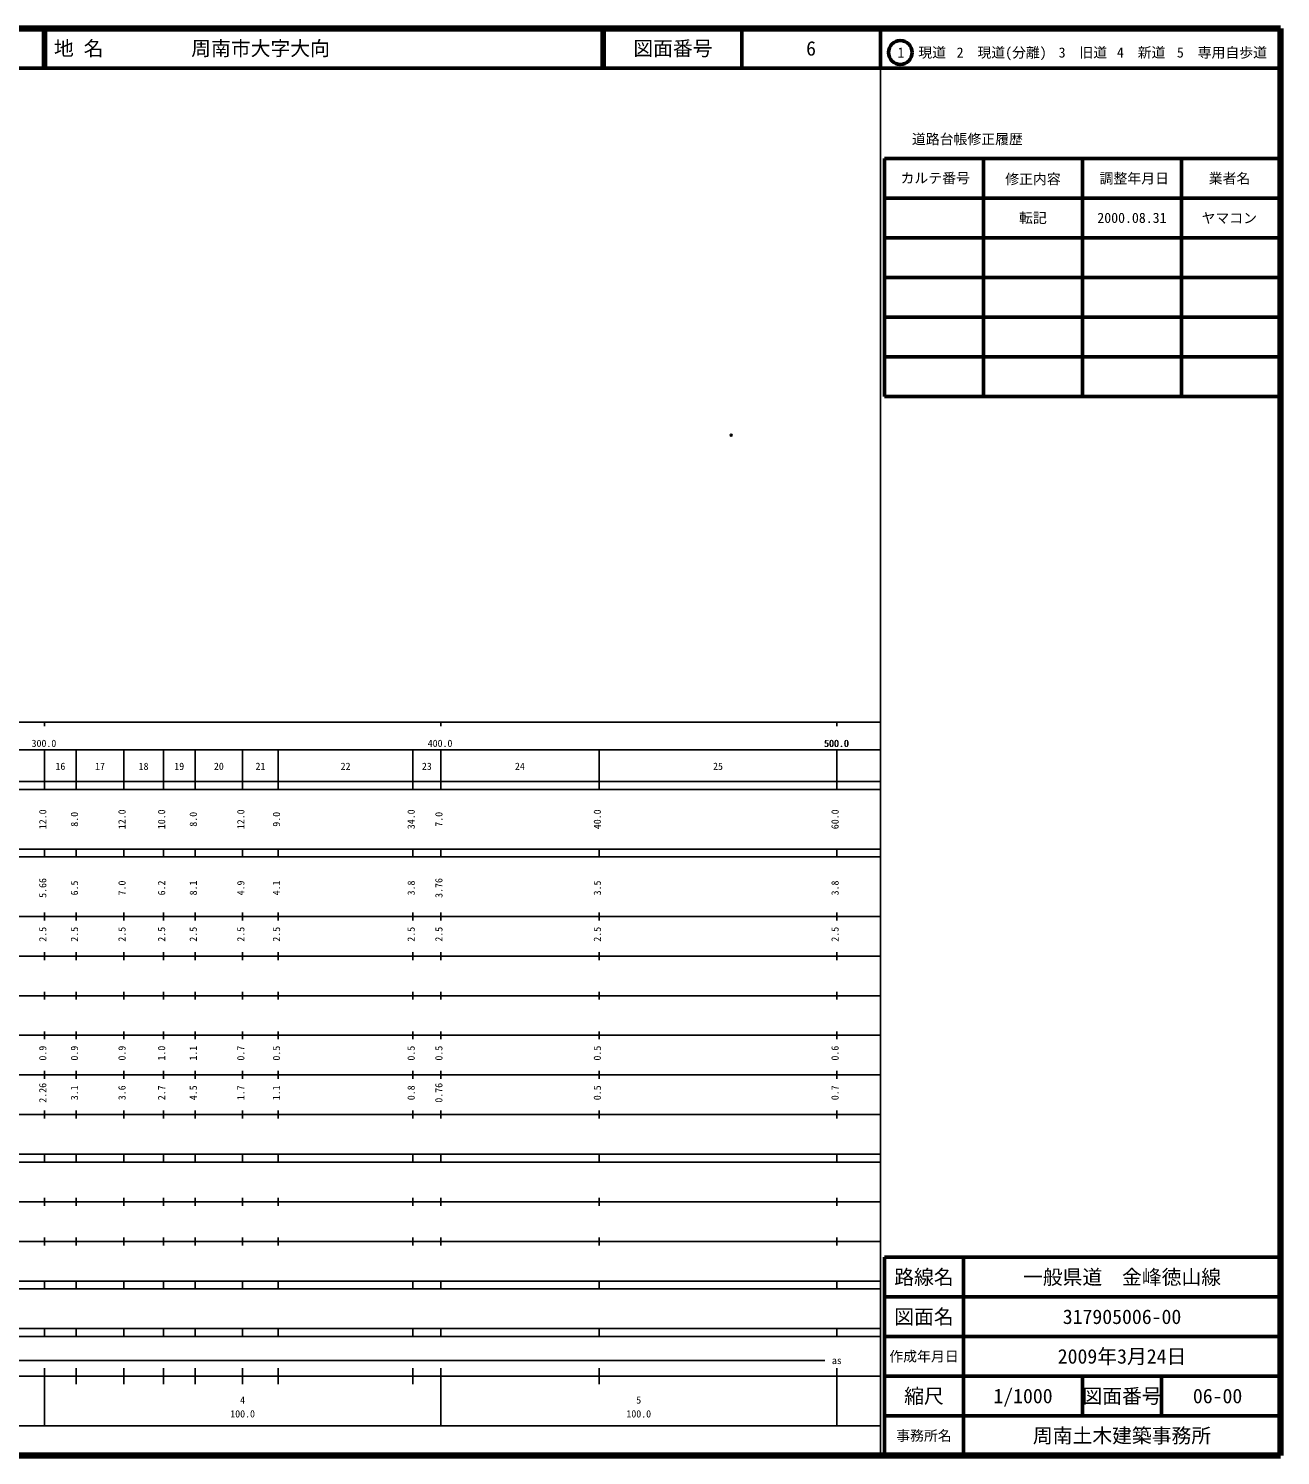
# Model space of a CAD drawing. Units: millimetres on the paper. Extents: x 40 to 680, y 20 to 380.
# Drawn here: x 364 to 680, y 20 to 380 of the extents above; entities that cross this region are included whole.
import ezdxf
from ezdxf.enums import TextEntityAlignment as Align

# ---------------------------------------------------------------- set-up
doc = ezdxf.new("R2010")
doc.units = ezdxf.units.MM
doc.header["$PDMODE"] = 32
doc.header["$PDSIZE"] = 0.5
doc.layers.add('M-OTRS', color=6, linetype='Continuous')
doc.layers.add('M-TTL-TXT', color=7, linetype='Continuous')
for name, color, linetype, lineweight in [('M-TTL', 2, 'Continuous', 140), ('M-TTL-BAND', 7, 'Continuous', 25), ('M-TTL-FRAM', 2, 'Continuous', 50), ('M-TTL-LINE', 7, 'Continuous', 50)]:
    doc.layers.add(name, color=color, linetype=linetype, lineweight=lineweight)
doc.styles.add('ＭＳ ゴシック', font='')
doc.styles.get('ＭＳ ゴシック').set_extended_font_data('MS Gothic')

msp = doc.modelspace()

# ---------------------------------------------------------------- linework, layer by layer
at = {"layer": 'M-OTRS'}
msp.add_point((541.344, 277.38), dxfattribs=at)
at = {"layer": 'M-TTL'}
for p, q in [((680, 380), (40, 380)), ((680, 20), (680, 380)), ((40, 20), (680, 20))]:
    msp.add_line(p, q, dxfattribs=at)
at = {"layer": 'M-TTL-BAND'}
for p, q in [((579, 20), (579, 370)), ((40, 205), (579, 205)), ((368, 205), (368, 204)), ((468, 205), (468, 204)), ((568, 205), (568, 204)), ((68, 198), (579, 198)), ((368, 188), (368, 198)), ((376, 188), (376, 198)), ((388, 188), (388, 198)), ((398, 188), (398, 198)), ((406, 188), (406, 198)), ((418, 188), (418, 198)), ((427, 188), (427, 198)), ((461, 188), (461, 198)), ((468, 188), (468, 198)), ((508, 188), (508, 198)), ((568, 188), (568, 198)), ((40, 190), (579, 190)), ((40, 188), (579, 188)), ((40, 173), (579, 173)), ((368, 171), (368, 173)), ((376, 171), (376, 173)), ((388, 171), (388, 173)), ((398, 171), (398, 173)), ((406, 171), (406, 173)), ((418, 171), (418, 173)), ((427, 171), (427, 173)), ((461, 171), (461, 173)), ((468, 171), (468, 173)), ((508, 171), (508, 173)), ((568, 171), (568, 173)), ((40, 171), (579, 171)), ((40, 156), (579, 156)), ((368, 155), (368, 157)), ((376, 155), (376, 157)), ((388, 155), (388, 157)), ((398, 155), (398, 157)), ((406, 155), (406, 157)), ((418, 155), (418, 157)), ((427, 155), (427, 157)), ((461, 155), (461, 157)), ((468, 155), (468, 157)), ((508, 155), (508, 157)), ((568, 155), (568, 157)), ((46, 146), (579, 146)), ((368, 145), (368, 147)), ((376, 145), (376, 147)), ((388, 145), (388, 147)), ((398, 145), (398, 147)), ((406, 145), (406, 147)), ((418, 145), (418, 147)), ((427, 145), (427, 147)), ((461, 145), (461, 147)), ((468, 145), (468, 147)), ((508, 145), (508, 147)), ((568, 145), (568, 147)), ((368, 135), (368, 137)), ((376, 135), (376, 137)), ((388, 135), (388, 137)), ((398, 135), (398, 137)), ((406, 135), (406, 137)), ((418, 135), (418, 137)), ((427, 135), (427, 137)), ((461, 135), (461, 137)), ((468, 135), (468, 137)), ((508, 135), (508, 137)), ((568, 135), (568, 137)), ((52, 136), (579, 136)), ((46, 126), (579, 126)), ((368, 125), (368, 127)), ((376, 125), (376, 127)), ((388, 125), (388, 127)), ((398, 125), (398, 127)), ((406, 125), (406, 127)), ((418, 125), (418, 127)), ((427, 125), (427, 127)), ((461, 125), (461, 127)), ((468, 125), (468, 127)), ((508, 125), (508, 127)), ((568, 125), (568, 127)), ((52, 116), (579, 116)), ((368, 115), (368, 117)), ((376, 115), (376, 117)), ((388, 115), (388, 117)), ((398, 115), (398, 117)), ((406, 115), (406, 117)), ((418, 115), (418, 117)), ((427, 115), (427, 117)), ((461, 115), (461, 117)), ((468, 115), (468, 117)), ((508, 115), (508, 117)), ((568, 115), (568, 117)), ((46, 106), (579, 106)), ((368, 105), (368, 107)), ((376, 105), (376, 107)), ((388, 105), (388, 107)), ((398, 105), (398, 107)), ((406, 105), (406, 107)), ((418, 105), (418, 107)), ((427, 105), (427, 107)), ((461, 105), (461, 107)), ((468, 105), (468, 107)), ((508, 105), (508, 107)), ((568, 105), (568, 107)), ((40, 96), (579, 96)), ((40, 94), (579, 94)), ((368, 94), (368, 96)), ((376, 94), (376, 96)), ((388, 94), (388, 96)), ((398, 94), (398, 96)), ((406, 94), (406, 96)), ((418, 94), (418, 96)), ((427, 94), (427, 96)), ((461, 94), (461, 96)), ((468, 94), (468, 96)), ((508, 94), (508, 96)), ((568, 94), (568, 96)), ((49, 84), (579, 84)), ((368, 83), (368, 85)), ((376, 83), (376, 85)), ((388, 83), (388, 85)), ((398, 83), (398, 85)), ((406, 83), (406, 85)), ((418, 83), (418, 85)), ((427, 83), (427, 85)), ((461, 83), (461, 85)), ((468, 83), (468, 85)), ((508, 83), (508, 85)), ((568, 83), (568, 85)), ((40, 74), (579, 74)), ((368, 73), (368, 75)), ((376, 73), (376, 75)), ((388, 73), (388, 75)), ((398, 73), (398, 75)), ((406, 73), (406, 75)), ((418, 73), (418, 75)), ((427, 73), (427, 75)), ((461, 73), (461, 75)), ((468, 73), (468, 75)), ((508, 73), (508, 75)), ((568, 73), (568, 75)), ((40, 64), (579, 64)), ((40, 62), (579, 62)), ((368, 62), (368, 64)), ((376, 62), (376, 64)), ((388, 62), (388, 64)), ((398, 62), (398, 64)), ((406, 62), (406, 64)), ((418, 62), (418, 64)), ((427, 62), (427, 64)), ((461, 62), (461, 64)), ((468, 62), (468, 64)), ((508, 62), (508, 64)), ((568, 62), (568, 64)), ((40, 52), (579, 52)), ((368, 50), (368, 52)), ((376, 50), (376, 52)), ((388, 50), (388, 52)), ((398, 50), (398, 52)), ((406, 50), (406, 52)), ((418, 50), (418, 52)), ((427, 50), (427, 52)), ((461, 50), (461, 52)), ((468, 50), (468, 52)), ((508, 50), (508, 52)), ((568, 50), (568, 52)), ((40, 50), (579, 50)), ((71, 44), (565, 44)), ((40, 40), (579, 40)), ((368, 27.5), (368, 42)), ((376, 38), (376, 42)), ((388, 38), (388, 42)), ((398, 38), (398, 42)), ((406, 38), (406, 42)), ((418, 38), (418, 42)), ((427, 38), (427, 42)), ((461, 38), (461, 42)), ((468, 27.5), (468, 42)), ((508, 38), (508, 42)), ((568, 27.5), (568, 42)), ((68, 27.5), (579, 27.5))]:
    msp.add_line(p, q, dxfattribs=at)
at = {"layer": 'M-TTL-FRAM'}
for p, q in [((580, 347.197), (580, 287.197)), ((580, 347.197), (680, 347.197)), ((580, 287.197), (680, 287.197)), ((680, 70), (580, 70)), ((580, 70), (580, 20))]:
    msp.add_line(p, q, dxfattribs=at)
at = {"layer": 'M-TTL-LINE'}
for p, q in [((367.75, 380), (367.75, 370)), ((368.25, 380), (368.25, 370)), ((508.747, 380), (508.747, 370)), ((509.247, 380), (509.247, 370)), ((543.997, 380), (543.997, 370)), ((579, 380), (579, 370)), ((40, 370), (680, 370)), ((605, 347.197), (605, 287.197)), ((630, 347.197), (630, 287.197)), ((655, 347.197), (655, 287.197)), ((580, 337.197), (680, 337.197)), ((580, 327.197), (680, 327.197)), ((580, 317.197), (680, 317.197)), ((580, 307.197), (680, 307.197)), ((580, 297.197), (680, 297.197)), ((600, 70), (600, 20)), ((680, 60), (580, 60)), ((680, 50), (580, 50)), ((680, 40), (580, 40)), ((630, 40), (630, 30)), ((650, 40), (650, 30)), ((680, 30), (580, 30))]:
    msp.add_line(p, q, dxfattribs=at)
msp.add_circle((584.031, 373.958), 3, dxfattribs=at)

# ---------------------------------------------------------------- texts
at = {"layer": 'M-TTL-BAND', "style": 'ＭＳ ゴシック'}
for s, p in [('300.0', (367.844, 198.195)), ('400.0', (467.844, 198.195)), ('500.0', (567.844, 198.195)), ('500.0', (568, 198.195)), ('16', (372, 192.405)), ('17', (382, 192.405)), ('18', (393, 192.405)), ('19', (402, 192.405)), ('20', (412, 192.405)), ('21', (422.5, 192.405)), ('22', (444, 192.405)), ('23', (464.5, 192.405)), ('24', (488, 192.405)), ('25', (538, 192.405)), ('as', (568, 42.5)), ('4', (418, 32.523)), ('5', (518, 32.523)), ('100.0', (418, 29.033)), ('100.0', (518, 29.033))]:
    msp.add_text(s, height=1.833, dxfattribs=at).set_placement(p, align=Align.BOTTOM_CENTER)
for s, p in [('12.0', (369, 180.5)), ('8.0', (377, 180.5)), ('12.0', (389, 180.5)), ('10.0', (399, 180.5)), ('8.0', (407, 180.5)), ('12.0', (419, 180.5)), ('9.0', (428, 180.5)), ('34.0', (462, 180.5)), ('7.0', (469, 180.5)), ('40.0', (509, 180.5)), ('60.0', (569, 180.5)), ('5.66', (369, 163.174)), ('6.5', (377, 163.174)), ('7.0', (389, 163.174)), ('6.2', (399, 163.174)), ('8.1', (407, 163.174)), ('4.9', (419, 163.174)), ('4.1', (428, 163.174)), ('3.8', (462, 163.174)), ('3.76', (469, 163.174)), ('3.5', (509, 163.174)), ('3.8', (569, 163.174)), ('2.5', (369, 151.5)), ('2.5', (377, 151.5)), ('2.5', (389, 151.5)), ('2.5', (399, 151.5)), ('2.5', (407, 151.5)), ('2.5', (419, 151.5)), ('2.5', (428, 151.5)), ('2.5', (462, 151.5)), ('2.5', (469, 151.5)), ('2.5', (509, 151.5)), ('2.5', (569, 151.5)), ('0.9', (369, 121.5)), ('0.9', (377, 121.5)), ('0.9', (389, 121.5)), ('1.0', (399, 121.5)), ('1.1', (407, 121.5)), ('0.7', (419, 121.5)), ('0.5', (428, 121.5)), ('0.5', (462, 121.5)), ('0.5', (469, 121.5)), ('0.5', (509, 121.5)), ('0.6', (569, 121.5)), ('2.26', (369, 111.5)), ('3.1', (377, 111.5)), ('3.6', (389, 111.5)), ('2.7', (399, 111.5)), ('4.5', (407, 111.5)), ('1.7', (419, 111.5)), ('1.1', (428, 111.5)), ('0.8', (462, 111.5)), ('0.76', (469, 111.5)), ('0.5', (509, 111.5)), ('0.7', (569, 111.5))]:
    msp.add_text(s, height=1.833, rotation=90, dxfattribs=at).set_placement(p, align=Align.BOTTOM_CENTER)
at = {"layer": 'M-TTL-TXT', "style": 'ＭＳ ゴシック'}
for s, p in [('地 名', (370.38, 375)), ('周南市大字大向', (405.024, 375))]:
    msp.add_text(s, height=3.666, dxfattribs=at).set_placement(p, align=Align.MIDDLE_LEFT)
for s, height, p in [('図面番号', 3.666, (526.622, 375)), ('6', 3.666, (561.497, 375)), ('1\u3000現道', 2.566, (589.448, 373.958)), ('2\u3000現道(分離)', 2.566, (609.619, 373.958)), ('3\u3000旧道', 2.566, (630.121, 373.958)), ('4\u3000新道', 2.566, (644.824, 373.958)), ('5\u3000専用自歩道', 2.566, (665.228, 373.958)), ('道路台帳修正履歴', 2.566, (600.968, 352.113)), ('カルテ番号', 2.566, (592.839, 342.277)), ('修正内容', 2.566, (617.509, 342.023)), ('調整年月日', 2.566, (643.089, 342.197)), ('業者名', 2.566, (667.134, 342.197)), ('転記', 2.566, (617.5, 332.245)), ('2000.08.31', 2.566, (642.5, 332.245)), ('ヤマコン', 2.566, (667.077, 332.189)), ('路線名', 3.666, (590, 65)), ('路線名', 3.666, (590, 65)), ('一般県道\u3000金峰徳山線', 3.666, (640, 65)), ('図面名', 3.666, (590, 55)), ('図面名', 3.666, (590, 55)), ('317905006-00', 3.666, (640, 55)), ('2009年3月24日', 3.666, (640, 45)), ('作成年月日', 2.566, (590, 45)), ('作成年月日', 2.566, (590, 45)), ('縮尺', 3.666, (590, 35)), ('縮尺', 3.666, (590, 35)), ('1/1000', 3.666, (615, 35)), ('図面番号', 3.666, (640, 35)), ('図面番号', 3.666, (640, 35)), ('06-00', 3.666, (664.125, 35)), ('事務所名', 2.566, (590, 25)), ('事務所名', 2.566, (590, 25)), ('周南土木建築事務所', 3.666, (640, 25))]:
    msp.add_text(s, height=height, dxfattribs=at).set_placement(p, align=Align.MIDDLE_CENTER)

doc.saveas('drawing.dxf')
